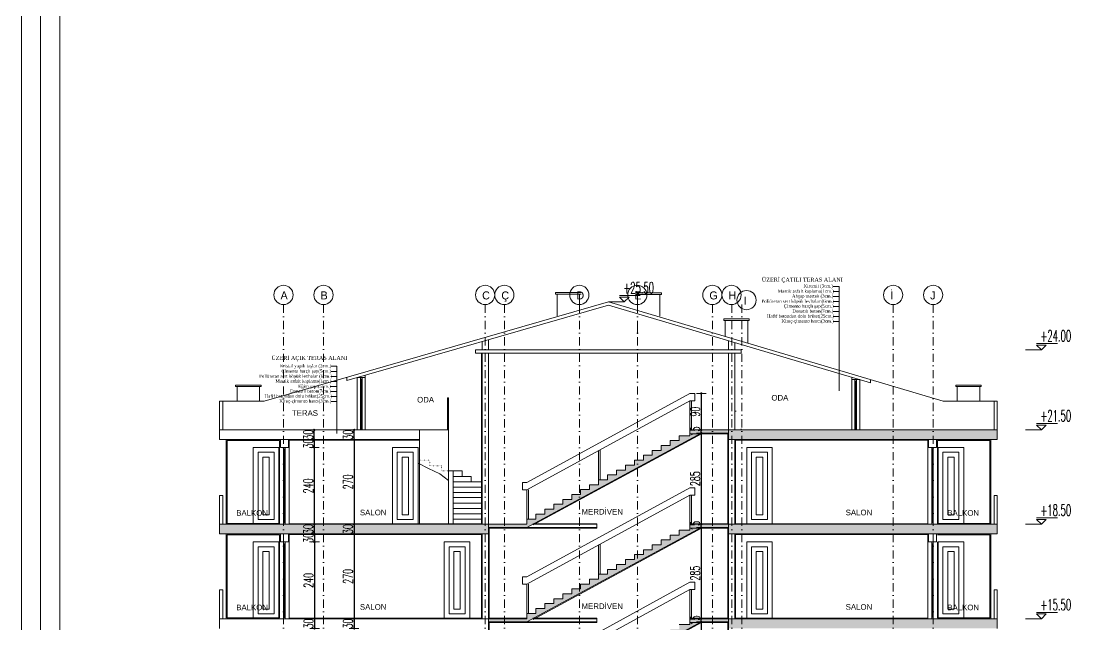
# Model space of a CAD drawing. Header units: millimetres. Extents: x -16104 to 67872, y -88009 to 12107.
# Drawn here: x -253 to 584, y 10194 to 10665 of the extents above; entities that cross this region are included whole.
import ezdxf

# ---------------------------------------------------------------- set-up
doc = ezdxf.new("R2010")
doc.units = ezdxf.units.MM
doc.linetypes.add('ACAD_ISO07W100', pattern=[3, 0, -3])
doc.linetypes.add('DASHDOTX2', pattern=[50.8, 25.4, -12.7, 0, -12.7])
doc.layers.get('0').update_dxf_attribs({"color": 241})
doc.layers.add('c05', color=32, linetype='Continuous', lineweight=13)
doc.layers.add('TARAMA', color=8, linetype='Continuous', lineweight=15)
doc.styles.add('DIM', font='Txttw.shx', dxfattribs={"width": 0.6})
doc.styles.add('OLCU', font='simplex.shx', dxfattribs={"width": 0.6, "height": 1400})
doc.styles.add('ÖLÇÜ', font='times.ttf', dxfattribs={"height": 15})
doc.dimstyles.new('50', dxfattribs={"dimscale": 0, "dimtxt": 30, "dimasz": 1, "dimexe": 0, "dimexo": 2, "dimgap": 4, "dimtad": 1, "dimdec": 0, "dimzin": 0, "dimdsep": 46, "dimtxsty": 'DIM', "dimblk1": 'DOT', "dimblk2": 'DOT', "dimsah": 1, "dimcen": 1.5, "dimdle": 3, "dimse1": 1, "dimse2": 1, "dimclrd": 256, "dimclre": 9, "dimclrt": 256, "dimadec": 0, "dimazin": 0, "dimtfac": 0.24, "dimtdec": 0, "dimtix": 1, "dimtmove": 2, "dimatfit": 3, "dimldrblk": 'DOT', "dimfxl": 0, "dimtolj": 1, "dimtzin": 15, "dimarcsym": 0})
pattern_1 = [(45, (20787.518, -15471.8), (-1.76776695, 1.76776695), []), (45, (20789.283, -15471.8), (-1.76776695, 1.76776695), [1.2, -0.5])]
pattern_2 = [(45, (20787.518, -15766.8), (-1.76776695, 1.76776695), []), (45, (20789.283, -15766.8), (-1.76776695, 1.76776695), [1.2, -0.5])]

# ---------------------------------------------------------------- blocks, each defined once
blk = doc.blocks.new('DOT')
for p, q in [((-2, 0), (0, 0)), ((0, 15), (0, -15)), ((2, 0), (0, 0))]:
    blk.add_line(p, q)
blk.add_circle((0, 0), 2)
blk = doc.blocks.new('*D3219')
at = {"layer": 'Defpoints', "color": 0, "transparency": 16777216}
for p in [(58974.6, 3005), (58974.6, 2980), (59055.4, 2980)]:
    blk.add_point(p, dxfattribs=at)
at = {"layer": 'TARAMA', "lineweight": -2, "transparency": 16777216}
for p, q in [((59055.4, 3006), (59055.4, 3007)), ((59055.4, 3005), (59055.4, 2980)), ((59055.4, 2979), (59055.4, 2978))]:
    blk.add_line(p, q, dxfattribs=at)
for p, rotation in [((59055.4, 3005), 270), ((59055.4, 2980), 90)]:
    blk.add_blockref('DOT', p, dxfattribs=dict(at, rotation=rotation))
at = {"layer": 'TARAMA', "transparency": 16777216, "insert": (59036.4, 2992.5), "char_height": 30, "attachment_point": 5, "rotation": 90, "style": 'DIM'}
blk.add_mtext('\\A1;30', dxfattribs=at)
blk = doc.blocks.new('*D3130')
at = {"layer": 'Defpoints', "color": 0, "transparency": 16777216}
for p in [(59055.4, 3035), (59055.4, 3035), (59055.4, 3005)]:
    blk.add_point(p, dxfattribs=at)
at = {"layer": 'TARAMA', "lineweight": -2, "transparency": 16777216}
for p, q in [((59055.4, 3036), (59055.4, 3037)), ((59055.4, 3005), (59055.4, 3035)), ((59055.4, 3004), (59055.4, 3003))]:
    blk.add_line(p, q, dxfattribs=at)
for p, rotation in [((59055.4, 3035), 270), ((59055.4, 3005), 90)]:
    blk.add_blockref('DOT', p, dxfattribs=dict(at, rotation=rotation))
at = {"layer": 'TARAMA', "transparency": 16777216, "insert": (59036.4, 3020), "char_height": 30, "attachment_point": 5, "rotation": 90, "style": 'DIM'}
blk.add_mtext('\\A1;30', dxfattribs=at)
blk = doc.blocks.new('*D3131')
at = {"layer": 'Defpoints', "color": 0, "transparency": 16777216}
for p in [(59053.4, 2980), (59043.4, 2740), (59055.4, 2740)]:
    blk.add_point(p, dxfattribs=at)
at = {"layer": 'TARAMA', "lineweight": -2, "transparency": 16777216}
blk.add_line((59055.4, 2979), (59055.4, 2741), dxfattribs=at)
for p, rotation in [((59055.4, 2980), 90), ((59055.4, 2740), 270)]:
    blk.add_blockref('DOT', p, dxfattribs=dict(at, rotation=rotation))
at = {"layer": 'TARAMA', "transparency": 16777216, "insert": (59036.4, 2860), "char_height": 30, "attachment_point": 5, "rotation": 90, "style": 'DIM'}
blk.add_mtext('\\A1;240', dxfattribs=at)
blk = doc.blocks.new('*D3132')
at = {"layer": 'Defpoints', "color": 0, "transparency": 16777216}
for p in [(59055.4, 2740), (59055.4, 2710), (59055.4, 2710)]:
    blk.add_point(p, dxfattribs=at)
at = {"layer": 'TARAMA', "lineweight": -2, "transparency": 16777216}
for p, q in [((59055.4, 2741), (59055.4, 2742)), ((59055.4, 2740), (59055.4, 2710)), ((59055.4, 2709), (59055.4, 2708))]:
    blk.add_line(p, q, dxfattribs=at)
for p, rotation in [((59055.4, 2740), 270), ((59055.4, 2710), 90)]:
    blk.add_blockref('DOT', p, dxfattribs=dict(at, rotation=rotation))
at = {"layer": 'TARAMA', "transparency": 16777216, "insert": (59036.4, 2725), "char_height": 30, "attachment_point": 5, "rotation": 90, "style": 'DIM'}
blk.add_mtext('\\A1;30', dxfattribs=at)
blk = doc.blocks.new('*D3220')
at = {"layer": 'Defpoints', "color": 0, "transparency": 16777216}
for p in [(58974.6, 2710), (58974.6, 2685), (59055.7, 2685)]:
    blk.add_point(p, dxfattribs=at)
at = {"layer": 'TARAMA', "lineweight": -2, "transparency": 16777216}
for p, q in [((59055.7, 2711), (59055.7, 2712)), ((59055.7, 2710), (59055.7, 2685)), ((59055.7, 2684), (59055.7, 2683))]:
    blk.add_line(p, q, dxfattribs=at)
for p, rotation in [((59055.7, 2710), 270), ((59055.7, 2685), 90)]:
    blk.add_blockref('DOT', p, dxfattribs=dict(at, rotation=rotation))
at = {"layer": 'TARAMA', "transparency": 16777216, "insert": (59036.7, 2697.5), "char_height": 30, "attachment_point": 5, "rotation": 90, "style": 'DIM'}
blk.add_mtext('\\A1;30', dxfattribs=at)
blk = doc.blocks.new('*D3221')
at = {"layer": 'Defpoints', "color": 0, "transparency": 16777216}
for p in [(58974.6, 2685), (58974.6, 2445), (59056.2, 2445)]:
    blk.add_point(p, dxfattribs=at)
at = {"layer": 'TARAMA', "lineweight": -2, "transparency": 16777216}
blk.add_line((59056.2, 2684), (59056.2, 2446), dxfattribs=at)
for p, rotation in [((59056.2, 2685), 90), ((59056.2, 2445), 270)]:
    blk.add_blockref('DOT', p, dxfattribs=dict(at, rotation=rotation))
at = {"layer": 'TARAMA', "transparency": 16777216, "insert": (59037.2, 2565), "char_height": 30, "attachment_point": 5, "rotation": 90, "style": 'DIM'}
blk.add_mtext('\\A1;240', dxfattribs=at)
blk = doc.blocks.new('*D3133')
at = {"layer": 'Defpoints', "color": 0, "transparency": 16777216}
for p in [(59056.2, 2445), (59056.2, 2415), (59056.2, 2415)]:
    blk.add_point(p, dxfattribs=at)
at = {"layer": 'TARAMA', "lineweight": -2, "transparency": 16777216}
for p, q in [((59056.2, 2446), (59056.2, 2447)), ((59056.2, 2445), (59056.2, 2415)), ((59056.2, 2414), (59056.2, 2413))]:
    blk.add_line(p, q, dxfattribs=at)
for p, rotation in [((59056.2, 2445), 270), ((59056.2, 2415), 90)]:
    blk.add_blockref('DOT', p, dxfattribs=dict(at, rotation=rotation))
at = {"layer": 'TARAMA', "transparency": 16777216, "insert": (59037.2, 2430), "char_height": 30, "attachment_point": 5, "rotation": 90, "style": 'DIM'}
blk.add_mtext('\\A1;30', dxfattribs=at)
blk = doc.blocks.new('*D3137')
at = {"layer": 'Defpoints', "color": 0, "transparency": 16777216}
for p in [(60244.7, 3148.9), (60264.5, 3035), (60265.1, 3035)]:
    blk.add_point(p, dxfattribs=at)
at = {"layer": 'TARAMA', "lineweight": -2, "transparency": 16777216}
blk.add_line((60264.5, 3147.9), (60264.5, 3036), dxfattribs=at)
for p, rotation in [((60264.5, 3148.9), 90), ((60264.5, 3035), 270)]:
    blk.add_blockref('DOT', p, dxfattribs=dict(at, rotation=rotation))
at = {"layer": 'TARAMA', "transparency": 16777216, "insert": (60245.5, 3092), "char_height": 30, "attachment_point": 5, "rotation": 90, "style": 'DIM'}
blk.add_mtext('\\A1;90', dxfattribs=at)
blk = doc.blocks.new('*D3224')
at = {"layer": 'Defpoints', "color": 0, "transparency": 16777216}
for p in [(60264.5, 3035), (60264.5, 3035), (60264.5, 3025)]:
    blk.add_point(p, dxfattribs=at)
at = {"layer": 'TARAMA', "lineweight": -2, "transparency": 16777216}
for p, q in [((60264.5, 3036), (60264.5, 3037)), ((60264.5, 3025), (60264.5, 3035)), ((60264.5, 3024), (60264.5, 3023))]:
    blk.add_line(p, q, dxfattribs=at)
for p, rotation in [((60264.5, 3035), 270), ((60264.5, 3025), 90)]:
    blk.add_blockref('DOT', p, dxfattribs=dict(at, rotation=rotation))
at = {"layer": 'TARAMA', "transparency": 16777216, "insert": (60245.5, 3030), "char_height": 30, "attachment_point": 5, "rotation": 90, "style": 'DIM'}
blk.add_mtext('\\A1;15', dxfattribs=at)
blk = doc.blocks.new('*D3138')
at = {"layer": 'Defpoints', "color": 0, "transparency": 16777216}
for p in [(60264.5, 3025), (60264.5, 2740), (60264.5, 2740)]:
    blk.add_point(p, dxfattribs=at)
at = {"layer": 'TARAMA', "lineweight": -2, "transparency": 16777216}
blk.add_line((60264.5, 3024), (60264.5, 2741), dxfattribs=at)
for p, rotation in [((60264.5, 3025), 90), ((60264.5, 2740), 270)]:
    blk.add_blockref('DOT', p, dxfattribs=dict(at, rotation=rotation))
at = {"layer": 'TARAMA', "transparency": 16777216, "insert": (60245.5, 2882.5), "char_height": 30, "attachment_point": 5, "rotation": 90, "style": 'DIM'}
blk.add_mtext('\\A1;285', dxfattribs=at)
blk = doc.blocks.new('*D3148')
at = {"layer": 'Defpoints', "color": 0, "transparency": 16777216}
for p in [(60264.5, 2730), (60264.5, 2445), (60264.5, 2445)]:
    blk.add_point(p, dxfattribs=at)
at = {"layer": 'TARAMA', "lineweight": -2, "transparency": 16777216}
blk.add_line((60264.5, 2729), (60264.5, 2446), dxfattribs=at)
for p, rotation in [((60264.5, 2730), 90), ((60264.5, 2445), 270)]:
    blk.add_blockref('DOT', p, dxfattribs=dict(at, rotation=rotation))
at = {"layer": 'TARAMA', "transparency": 16777216, "insert": (60245.5, 2587.5), "char_height": 30, "attachment_point": 5, "rotation": 90, "style": 'DIM'}
blk.add_mtext('\\A1;285', dxfattribs=at)
blk = doc.blocks.new('*D3149')
at = {"layer": 'Defpoints', "color": 0, "transparency": 16777216}
for p in [(60264.5, 2435), (60264.5, 2150), (60264.5, 2150)]:
    blk.add_point(p, dxfattribs=at)
at = {"layer": 'TARAMA', "lineweight": -2, "transparency": 16777216}
blk.add_line((60264.5, 2434), (60264.5, 2151), dxfattribs=at)
for p, rotation in [((60264.5, 2435), 90), ((60264.5, 2150), 270)]:
    blk.add_blockref('DOT', p, dxfattribs=dict(at, rotation=rotation))
at = {"layer": 'TARAMA', "transparency": 16777216, "insert": (60245.5, 2292.5), "char_height": 30, "attachment_point": 5, "rotation": 90, "style": 'DIM'}
blk.add_mtext('\\A1;285', dxfattribs=at)
blk = doc.blocks.new('*D3154')
at = {"layer": 'Defpoints', "color": 0, "transparency": 16777216}
for p in [(60264.5, 2740), (60264.5, 2740), (60264.5, 2730)]:
    blk.add_point(p, dxfattribs=at)
at = {"layer": 'TARAMA', "lineweight": -2, "transparency": 16777216}
for p, q in [((60264.5, 2741), (60264.5, 2742)), ((60264.5, 2730), (60264.5, 2740)), ((60264.5, 2729), (60264.5, 2728))]:
    blk.add_line(p, q, dxfattribs=at)
for p, rotation in [((60264.5, 2740), 270), ((60264.5, 2730), 90)]:
    blk.add_blockref('DOT', p, dxfattribs=dict(at, rotation=rotation))
at = {"layer": 'TARAMA', "transparency": 16777216, "insert": (60245.5, 2735), "char_height": 30, "attachment_point": 5, "rotation": 90, "style": 'DIM'}
blk.add_mtext('\\A1;15', dxfattribs=at)
blk = doc.blocks.new('*D3155')
at = {"layer": 'Defpoints', "color": 0, "transparency": 16777216}
for p in [(60264.5, 2445), (60264.5, 2445), (60264.5, 2435)]:
    blk.add_point(p, dxfattribs=at)
at = {"layer": 'TARAMA', "lineweight": -2, "transparency": 16777216}
for p, q in [((60264.5, 2446), (60264.5, 2447)), ((60264.5, 2435), (60264.5, 2445)), ((60264.5, 2434), (60264.5, 2433))]:
    blk.add_line(p, q, dxfattribs=at)
for p, rotation in [((60264.5, 2445), 270), ((60264.5, 2435), 90)]:
    blk.add_blockref('DOT', p, dxfattribs=dict(at, rotation=rotation))
at = {"layer": 'TARAMA', "transparency": 16777216, "insert": (60245.5, 2440), "char_height": 30, "attachment_point": 5, "rotation": 90, "style": 'DIM'}
blk.add_mtext('\\A1;15', dxfattribs=at)
blk = doc.blocks.new('*D3161')
at = {"layer": 'Defpoints', "color": 0, "transparency": 16777216}
for p in [(59179.6, 3005), (59179.6, 2740), (59179.6, 2740)]:
    blk.add_point(p, dxfattribs=at)
at = {"layer": 'TARAMA', "lineweight": -2, "transparency": 16777216}
blk.add_line((59179.6, 3004), (59179.6, 2741), dxfattribs=at)
for p, rotation in [((59179.6, 3005), 90), ((59179.6, 2740), 270)]:
    blk.add_blockref('DOT', p, dxfattribs=dict(at, rotation=rotation))
at = {"layer": 'TARAMA', "transparency": 16777216, "insert": (59160.6, 2872.5), "char_height": 30, "attachment_point": 5, "rotation": 90, "style": 'DIM'}
blk.add_mtext('\\A1;270', dxfattribs=at)
blk = doc.blocks.new('*D3225')
at = {"layer": 'Defpoints', "color": 0, "transparency": 16777216}
for p in [(59179.6, 2740), (59179.6, 2710), (59179.6, 2710)]:
    blk.add_point(p, dxfattribs=at)
at = {"layer": 'TARAMA', "lineweight": -2, "transparency": 16777216}
for p, q in [((59179.6, 2741), (59179.6, 2742)), ((59179.6, 2740), (59179.6, 2710)), ((59179.6, 2709), (59179.6, 2708))]:
    blk.add_line(p, q, dxfattribs=at)
for p, rotation in [((59179.6, 2740), 270), ((59179.6, 2710), 90)]:
    blk.add_blockref('DOT', p, dxfattribs=dict(at, rotation=rotation))
at = {"layer": 'TARAMA', "transparency": 16777216, "insert": (59160.6, 2725), "char_height": 30, "attachment_point": 5, "rotation": 90, "style": 'DIM'}
blk.add_mtext('\\A1;30', dxfattribs=at)
blk = doc.blocks.new('*D3162')
at = {"layer": 'Defpoints', "color": 0, "transparency": 16777216}
for p in [(59179.6, 2710), (59179.6, 2445), (59179.6, 2445)]:
    blk.add_point(p, dxfattribs=at)
at = {"layer": 'TARAMA', "lineweight": -2, "transparency": 16777216}
blk.add_line((59179.6, 2709), (59179.6, 2446), dxfattribs=at)
for p, rotation in [((59179.6, 2710), 90), ((59179.6, 2445), 270)]:
    blk.add_blockref('DOT', p, dxfattribs=dict(at, rotation=rotation))
at = {"layer": 'TARAMA', "transparency": 16777216, "insert": (59160.6, 2577.5), "char_height": 30, "attachment_point": 5, "rotation": 90, "style": 'DIM'}
blk.add_mtext('\\A1;270', dxfattribs=at)
blk = doc.blocks.new('*D3163')
at = {"layer": 'Defpoints', "color": 0, "transparency": 16777216}
for p in [(59179.6, 2445), (59179.6, 2415), (59179.6, 2415)]:
    blk.add_point(p, dxfattribs=at)
at = {"layer": 'TARAMA', "lineweight": -2, "transparency": 16777216}
for p, q in [((59179.6, 2446), (59179.6, 2447)), ((59179.6, 2445), (59179.6, 2415)), ((59179.6, 2414), (59179.6, 2413))]:
    blk.add_line(p, q, dxfattribs=at)
for p, rotation in [((59179.6, 2445), 270), ((59179.6, 2415), 90)]:
    blk.add_blockref('DOT', p, dxfattribs=dict(at, rotation=rotation))
at = {"layer": 'TARAMA', "transparency": 16777216, "insert": (59160.6, 2430), "char_height": 30, "attachment_point": 5, "rotation": 90, "style": 'DIM'}
blk.add_mtext('\\A1;30', dxfattribs=at)
blk = doc.blocks.new('*D3173')
at = {"layer": 'Defpoints', "color": 0, "transparency": 16777216}
for p in [(59179.6, 3035), (59179.6, 3035), (59179.6, 3005)]:
    blk.add_point(p, dxfattribs=at)
at = {"layer": 'TARAMA', "lineweight": -2, "transparency": 16777216}
for p, q in [((59179.6, 3036), (59179.6, 3037)), ((59179.6, 3005), (59179.6, 3035)), ((59179.6, 3004), (59179.6, 3003))]:
    blk.add_line(p, q, dxfattribs=at)
for p, rotation in [((59179.6, 3035), 270), ((59179.6, 3005), 90)]:
    blk.add_blockref('DOT', p, dxfattribs=dict(at, rotation=rotation))
at = {"layer": 'TARAMA', "transparency": 16777216, "insert": (59160.6, 3020), "char_height": 30, "attachment_point": 5, "rotation": 90, "style": 'DIM'}
blk.add_mtext('\\A1;30', dxfattribs=at)
blk = doc.blocks.new('UYH')
at = {"layer": 'TARAMA'}
h = blk.add_hatch(dxfattribs=at)
h.set_pattern_fill('JIS_STN_2.5,_O', color=256)
h.set_pattern_definition(pattern_1)
h.paths.add_polyline_path([(60264.5, 3025), (60349.6, 3025), (60349.6, 3035), (60228.6, 3035), (60228.6, 3016.9), (60195.6, 3016.9), (60195.6, 3001.6), (60167.6, 3001.6), (60167.6, 2986.3), (60139.6, 2986.3), (60139.6, 2971), (60111.6, 2971), (60111.6, 2955.7), (60083.6, 2955.7), (60083.6, 2940.4), (60055.6, 2940.4), (60055.6, 2925.1), (60027.6, 2925.1), (60027.6, 2909.7), (59999.6, 2909.7), (59999.6, 2894.4), (59971.6, 2894.4), (59971.6, 2879.1), (59943.6, 2879.1), (59943.6, 2863.8), (59915.6, 2863.8), (59915.6, 2848.5), (59887.6, 2848.5), (59887.6, 2833.2), (59859.6, 2833.2), (59859.6, 2817.9), (59831.6, 2817.9), (59831.6, 2802.6), (59803.6, 2802.6), (59803.6, 2787.3), (59775.6, 2787.3), (59775.6, 2771.9), (59747.6, 2771.9), (59747.6, 2756.6), (59719.6, 2756.6), (59719.6, 2740), (59599.6, 2740), (59599.6, 2730), (59719.4, 2730)])
h = blk.add_hatch(dxfattribs=at)
h.set_pattern_fill('JIS_STN_2.5,_O', color=256)
h.set_pattern_definition(pattern_1)
h.paths.add_polyline_path([(61189.6, 3005), (61189.6, 3035), (60999.6, 3035), (60349.6, 3035), (60349.6, 3005)])
h = blk.add_hatch(dxfattribs=at)
h.set_pattern_fill('JIS_STN_2.5,_O', color=256)
h.set_pattern_definition(pattern_1)
h.paths.add_polyline_path([(59599.6, 2710), (59599.6, 2740), (58949.6, 2740), (58759.6, 2740), (58759.6, 2710)])
h = blk.add_hatch(dxfattribs=at)
h.set_pattern_fill('JIS_STN_2.5,_O', color=256)
h.set_pattern_definition(pattern_2)
h.paths.add_polyline_path([(58759.6, 2710), (59599.6, 2710), (59599.6, 2740), (58949.6, 2740), (58759.6, 2740)])
h = blk.add_hatch(dxfattribs=at)
h.set_pattern_fill('JIS_STN_2.5,_O', color=256)
h.set_pattern_definition([(45, (20787.518, -16061.8), (-1.76776695, 1.76776695), []), (45, (20789.283, -16061.8), (-1.76776695, 1.76776695), [1.2, -0.5])])
h.paths.add_polyline_path([(59599.6, 2710), (59599.6, 2740), (58949.6, 2740), (58759.6, 2740), (58759.6, 2710)])
h = blk.add_hatch(dxfattribs=at)
h.set_pattern_fill('JIS_STN_2.5,_O', color=256)
h.set_pattern_definition([(45, (20787.518, -16356.8), (-1.76776695, 1.76776695), []), (45, (20789.283, -16356.8), (-1.76776695, 1.76776695), [1.2, -0.5])])
h.paths.add_polyline_path([(59599.6, 2710), (59599.6, 2740), (58949.6, 2740), (58759.6, 2740), (58759.6, 2710)])
h = blk.add_hatch(dxfattribs=at)
h.set_pattern_fill('JIS_STN_2.5,_O', color=256)
h.set_pattern_definition([(45, (20787.518, -16651.8), (-1.76776695, 1.76776695), []), (45, (20789.283, -16651.8), (-1.76776695, 1.76776695), [1.2, -0.5])])
h.paths.add_polyline_path([(59599.6, 2710), (59599.6, 2740), (58949.6, 2740), (58759.6, 2740), (58759.6, 2710)])
h = blk.add_hatch(dxfattribs=at)
h.set_pattern_fill('JIS_STN_2.5,_O', color=256)
h.set_pattern_definition([(45, (20787.518, -16946.8), (-1.76776695, 1.76776695), []), (45, (20789.283, -16946.8), (-1.76776695, 1.76776695), [1.2, -0.5])])
h.paths.add_polyline_path([(59599.6, 2710), (59599.6, 2740), (58949.6, 2740), (58759.6, 2740), (58759.6, 2710)])
h = blk.add_hatch(dxfattribs=at)
h.set_pattern_fill('JIS_STN_2.5,_O', color=256)
h.set_pattern_definition([(45, (20787.518, -15766.8), (-1.76776695, 1.76776695), []), (45, (20789.283, -15766.8), (-1.76776695, 1.76776695), [1.2, -0.5])])
h.paths.add_polyline_path([(60264.5, 2730), (60349.6, 2730), (60349.6, 2740), (60228.6, 2740), (60228.6, 2721.9), (60195.6, 2721.9), (60195.6, 2706.6), (60167.6, 2706.6), (60167.6, 2691.3), (60139.6, 2691.3), (60139.6, 2676), (60111.6, 2676), (60111.6, 2660.7), (60083.6, 2660.7), (60083.6, 2645.4), (60055.6, 2645.4), (60055.6, 2630.1), (60027.6, 2630.1), (60027.6, 2614.7), (59999.6, 2614.7), (59999.6, 2599.4), (59971.6, 2599.4), (59971.6, 2584.1), (59943.6, 2584.1), (59943.6, 2568.8), (59915.6, 2568.8), (59915.6, 2553.5), (59887.6, 2553.5), (59887.6, 2538.2), (59859.6, 2538.2), (59859.6, 2522.9), (59831.6, 2522.9), (59831.6, 2507.6), (59803.6, 2507.6), (59803.6, 2492.3), (59775.6, 2492.3), (59775.6, 2476.9), (59747.6, 2476.9), (59747.6, 2461.6), (59719.6, 2461.6), (59719.6, 2445), (59599.6, 2445), (59599.6, 2435), (59719.4, 2435)])
h = blk.add_hatch(dxfattribs=at)
h.set_pattern_fill('JIS_STN_2.5,_O', color=256)
h.set_pattern_definition(pattern_1)
h.paths.add_polyline_path([(61189.6, 2740), (60999.6, 2740), (60349.6, 2740), (60349.6, 2710), (61189.6, 2710)])
h = blk.add_hatch(dxfattribs=at)
h.set_pattern_fill('JIS_STN_2.5,_O', color=256)
h.set_pattern_definition([(45, (20787.518, -16061.8), (-1.76776695, 1.76776695), []), (45, (20789.283, -16061.8), (-1.76776695, 1.76776695), [1.2, -0.5])])
h.paths.add_polyline_path([(60264.5, 2435), (60349.6, 2435), (60349.6, 2445), (60228.6, 2445), (60228.6, 2426.9), (60195.6, 2426.9), (60195.6, 2411.6), (60167.6, 2411.6), (60167.6, 2396.3), (60139.6, 2396.3), (60139.6, 2381), (60111.6, 2381), (60111.6, 2365.7), (60083.6, 2365.7), (60083.6, 2350.4), (60055.6, 2350.4), (60055.6, 2335.1), (60027.6, 2335.1), (60027.6, 2319.7), (59999.6, 2319.7), (59999.6, 2304.4), (59971.6, 2304.4), (59971.6, 2289.1), (59943.6, 2289.1), (59943.6, 2273.8), (59915.6, 2273.8), (59915.6, 2258.5), (59887.6, 2258.5), (59887.6, 2243.2), (59859.6, 2243.2), (59859.6, 2227.9), (59831.6, 2227.9), (59831.6, 2212.6), (59803.6, 2212.6), (59803.6, 2197.3), (59775.6, 2197.3), (59775.6, 2181.9), (59747.6, 2181.9), (59747.6, 2166.6), (59719.6, 2166.6), (59719.6, 2150), (59599.6, 2150), (59599.6, 2140), (59719.4, 2140)])
h = blk.add_hatch(dxfattribs=at)
h.set_pattern_fill('JIS_STN_2.5,_O', color=256)
h.set_pattern_definition(pattern_2)
h.paths.add_polyline_path([(61189.6, 2445), (60999.6, 2445), (60349.6, 2445), (60349.6, 2415), (61189.6, 2415)])
for p, q in [((60676.4, 3483.2), (60695.6, 3483.2)), ((60695.6, 3483.2), (60695.6, 3157.3)), ((59809.1, 3463.9), (59809.1, 3458.9)), ((59809.1, 3463.9), (59889.1, 3463.9)), ((59809.1, 3458.9), (59889.1, 3458.9)), ((59814.1, 3458.9), (59814.1, 3391)), ((59884.1, 3458.9), (59884.1, 3408.9)), ((60060.1, 3463.1), (60060.1, 3458.1)), ((60060.1, 3463.1), (60140.1, 3463.1)), ((60060.1, 3458.1), (60140.1, 3458.1)), ((60065.1, 3458.1), (60065.1, 3408.1)), ((60135.1, 3458.1), (60135.1, 3390.3)), ((60140.1, 3463.1), (60140.1, 3458.1)), ((60676.4, 3467.1), (60695.6, 3467.1)), ((60676.4, 3451.6), (60695.6, 3451.6)), ((58898.5, 3125), (59974.6, 3435)), ((59156.8, 3189), (59974.6, 3424.6)), ((61020.9, 3125), (59974.6, 3435)), ((60793.1, 3182), (59974.6, 3424.6)), ((60676.4, 3436), (60695.6, 3436)), ((60676.4, 3420.4), (60695.6, 3420.4)), ((60334.6, 3381.8), (60334.6, 3376.8)), ((60334.6, 3381.8), (60414.6, 3381.8)), ((60414.6, 3381.8), (60414.6, 3376.8)), ((60676.4, 3404.8), (60695.6, 3404.8)), ((60676.4, 3389.2), (60695.6, 3389.2)), ((60065.1, 3335), (60065.1, 3361.9)), ((60334.6, 3376.8), (60414.6, 3376.8)), ((60339.6, 3376.8), (60339.6, 3326.8)), ((60409.6, 3376.8), (60409.6, 3306.1)), ((60676.4, 3373.7), (60695.6, 3373.7)), ((59599.6, 3285), (59599.6, 3316.5)), ((59559.6, 3285), (60389.6, 3285)), ((59559.6, 3275), (59559.6, 3285)), ((59579.6, 3285), (59579.6, 3310.8)), ((60349.6, 3285), (60349.6, 3313.4)), ((60369.6, 3285), (60369.6, 3307.5)), ((60389.6, 3275), (60389.6, 3285)), ((59559.6, 3275), (60389.6, 3275)), ((59579.6, 2873.2), (59579.6, 3275)), ((59599.6, 3035), (59599.6, 3275)), ((60349.6, 3035), (60349.6, 3275)), ((60369.6, 3035), (60369.6, 3275)), ((59106.9, 3233.6), (59126.1, 3233.6)), ((59106.9, 3217.5), (59126.1, 3217.5)), ((59126.1, 3233.6), (59126.1, 3023.7)), ((59106.9, 3201.4), (59126.1, 3201.4)), ((59106.9, 3185.9), (59126.1, 3185.9)), ((59156.8, 3199.4), (59156.8, 3189)), ((59189.6, 3198.4), (59189.6, 3035)), ((59189.6, 3198.4), (59214.6, 3198.4)), ((59199.6, 3198.4), (59199.6, 3035)), ((59199.6, 3193.6), (59204.6, 3193.6)), ((59202.1, 3193.6), (59202.1, 3038.8)), ((59204.6, 3198.4), (59204.6, 3035)), ((59214.6, 3205.6), (59214.6, 3035)), ((60734.6, 3198.4), (60734.6, 3035)), ((60734.6, 3191.9), (60759.6, 3191.9)), ((60744.6, 3191.9), (60744.6, 3035)), ((60744.6, 3187.1), (60749.6, 3187.1)), ((60747.1, 3187.1), (60747.1, 3038.8)), ((60749.6, 3191.9), (60749.6, 3035)), ((60759.6, 3191.9), (60759.6, 3041.5)), ((60759.6, 3191.9), (60759.6, 3035)), ((60793.1, 3192.5), (60793.1, 3182)), ((58809.6, 3175), (58889.6, 3175)), ((58809.6, 3170), (58809.6, 3175)), ((58809.6, 3170), (58889.6, 3170)), ((58814.6, 3170), (58814.6, 3125)), ((58884.6, 3170), (58884.6, 3125)), ((58889.6, 3170), (58889.6, 3175)), ((59106.9, 3170.3), (59126.1, 3170.3)), ((59106.9, 3154.7), (59126.1, 3154.7)), ((59719.6, 2870.6), (60228.6, 3148.9)), ((60228.6, 3148.9), (60244.7, 3148.9)), ((60244.7, 3148.9), (60244.7, 3126.1)), ((61059.6, 3175), (61059.6, 3170)), ((61059.6, 3175), (61139.6, 3175)), ((61059.6, 3170), (61139.6, 3170)), ((61064.6, 3170), (61064.6, 3125)), ((61134.6, 3170), (61134.6, 3125)), ((61139.6, 3175), (61139.6, 3170)), ((58759.6, 3125), (58769.6, 3125)), ((58759.6, 3125), (58759.6, 3035)), ((58759.6, 3125), (58759.6, 3005)), ((58769.6, 3125), (58769.6, 3035)), ((58769.6, 3125), (58898.5, 3125)), ((58884.6, 3125), (58898.5, 3125)), ((59106.9, 3139.1), (59126.1, 3139.1)), ((59106.9, 3123.5), (59126.1, 3123.5)), ((59474.6, 3135), (59471.6, 3135)), ((59471.6, 3135), (59471.6, 3035)), ((59474.6, 3035), (59474.6, 3135)), ((59719.6, 2847.8), (60228.6, 3126.1)), ((60228.6, 3035), (60228.6, 3126.1)), ((60228.6, 3126.1), (60244.7, 3126.1)), ((60233.6, 3035), (60233.6, 3126.1)), ((61064.6, 3125), (61020.9, 3125)), ((61179.6, 3125), (61064.6, 3125)), ((61179.6, 3125), (61189.6, 3125)), ((61179.6, 3125), (61179.6, 3035)), ((61179.6, 3125), (61179.6, 3035)), ((61189.6, 3125), (61189.6, 3005)), ((60372.6, 3095), (60372.6, 3092)), ((58949.6, 3035), (58759.6, 3035)), ((58759.6, 3005), (58759.6, 3035)), ((58949.6, 3035), (59384.6, 3035)), ((59199.6, 3038.8), (59204.6, 3038.8)), ((59384.6, 2742), (59384.6, 3035)), ((59384.6, 3035), (59474.6, 3035)), ((59474.6, 2740), (59474.6, 3035)), ((59599.6, 3035), (59599.6, 2740)), ((59719.4, 2730), (60264.5, 3025)), ((60195.6, 3016.9), (60195.6, 3001.6)), ((60195.6, 3016.9), (60228.6, 3016.9)), ((60228.6, 3035), (60228.6, 3016.9)), ((60349.6, 3035), (60228.6, 3035)), ((60349.6, 3025), (60264.5, 3025)), ((60349.6, 3035), (61169.6, 3035)), ((60349.6, 3035), (60349.6, 2740)), ((60389.6, 3035), (60389.6, 3038)), ((60744.6, 3038.8), (60749.6, 3038.8)), ((60999.6, 3035), (61189.6, 3035)), ((61189.6, 3005), (61189.6, 3035)), ((58759.6, 3005), (59384.6, 3005)), ((58779.6, 3005), (58779.6, 2740)), ((58949.6, 3005), (58949.6, 2980)), ((58949.6, 2980), (58974.6, 2980)), ((58959.6, 2980), (58959.6, 2740)), ((58964.6, 2980), (58964.6, 2740)), ((58974.6, 3005), (58974.6, 2980)), ((59579.6, 3005), (59579.6, 2740)), ((60139.6, 2986.3), (60139.6, 2971)), ((60139.6, 2986.3), (60167.6, 2986.3)), ((60167.6, 3001.6), (60167.6, 2986.3)), ((60167.6, 3001.6), (60195.6, 3001.6)), ((60349.6, 3005), (61189.6, 3005)), ((60369.6, 3005), (60369.6, 2740)), ((60974.6, 3005), (60974.6, 2980)), ((60974.6, 2980), (60999.6, 2980)), ((60984.6, 2980), (60984.6, 2740)), ((60989.6, 2980), (60989.6, 2740)), ((60999.6, 3005), (60999.6, 2980)), ((61002.6, 2980), (61002.6, 3002)), ((61169.6, 3005), (61169.6, 2740)), ((58959.6, 2974.3), (58964.6, 2974.3)), ((58962.1, 2974.3), (58962.1, 2744.5)), ((59943.6, 2879.1), (59943.6, 2970.3)), ((59948.6, 2879.1), (59948.6, 2973)), ((60083.6, 2955.7), (60083.6, 2940.4)), ((60083.6, 2955.7), (60111.6, 2955.7)), ((60111.6, 2971), (60111.6, 2955.7)), ((60111.6, 2971), (60139.6, 2971)), ((60984.6, 2974.3), (60989.6, 2974.3)), ((60987.1, 2974.3), (60987.1, 2744.5)), ((59380, 2931), (59412.2, 2914.2)), ((59412.2, 2914.2), (59447.3, 2897.9)), ((60027.6, 2925.1), (60027.6, 2909.7)), ((60027.6, 2925.1), (60055.6, 2925.1)), ((60055.6, 2940.4), (60055.6, 2925.1)), ((60055.6, 2940.4), (60083.6, 2940.4)), ((59447.3, 2897.9), (59474.6, 2877.4)), ((59474.6, 2906.6), (59517.7, 2906.6)), ((59489.6, 2740), (59489.6, 2906.6)), ((59489.6, 2889.9), (59545.9, 2889.9)), ((59517.7, 2889.9), (59517.7, 2906.6)), ((59545.9, 2873.2), (59545.9, 2889.9)), ((59943.6, 2879.1), (59943.6, 2863.8)), ((59943.6, 2879.1), (59971.6, 2879.1)), ((59971.6, 2894.4), (59971.6, 2879.1)), ((59971.6, 2894.4), (59999.6, 2894.4)), ((59999.6, 2909.7), (59999.6, 2894.4)), ((59999.6, 2909.7), (60027.6, 2909.7)), ((59489.6, 2873.2), (59579.6, 2873.2)), ((59489.6, 2856.6), (59579.6, 2856.6)), ((59719.6, 2870.6), (59706.1, 2870.6)), ((59706.1, 2870.6), (59706.1, 2847.8)), ((59719.6, 2847.8), (59706.1, 2847.8)), ((59719.6, 2575.6), (60228.6, 2853.9)), ((59719.6, 2575.6), (60228.6, 2853.9)), ((59719.6, 2756.6), (59719.6, 2847.8)), ((59724.6, 2756.6), (59724.6, 2847.8)), ((59887.6, 2848.5), (59887.6, 2833.2)), ((59887.6, 2848.5), (59915.6, 2848.5)), ((59915.6, 2863.8), (59915.6, 2848.5)), ((59915.6, 2863.8), (59943.6, 2863.8)), ((60228.6, 2853.9), (60244.7, 2853.9)), ((60228.6, 2853.9), (60244.7, 2853.9)), ((60244.7, 2853.9), (60244.7, 2831.1)), ((60244.7, 2853.9), (60244.7, 2831.1)), ((58759.6, 2830), (58769.6, 2830)), ((58759.6, 2830), (58759.6, 2740)), ((58759.6, 2830), (58759.6, 2710)), ((58769.6, 2830), (58769.6, 2740)), ((59489.6, 2839.9), (59579.6, 2839.9)), ((59489.6, 2823.3), (59579.6, 2823.3)), ((59719.6, 2552.8), (60228.6, 2831.1)), ((59719.6, 2552.8), (60228.6, 2831.1)), ((59831.6, 2817.9), (59831.6, 2802.6)), ((59831.6, 2817.9), (59859.6, 2817.9)), ((59859.6, 2833.2), (59859.6, 2817.9)), ((59859.6, 2833.2), (59887.6, 2833.2)), ((60228.6, 2740), (60228.6, 2831.1)), ((60228.6, 2831.1), (60244.7, 2831.1)), ((60228.6, 2740), (60228.6, 2831.1)), ((60228.6, 2831.1), (60244.7, 2831.1)), ((60233.6, 2740), (60233.6, 2831.1)), ((60233.6, 2740), (60233.6, 2831.1)), ((61179.6, 2830), (61189.6, 2830)), ((61179.6, 2830), (61179.6, 2740)), ((61179.6, 2830), (61179.6, 2740)), ((61189.6, 2830), (61189.6, 2710)), ((59489.6, 2806.6), (59579.6, 2806.6)), ((59489.6, 2789.9), (59579.6, 2789.9)), ((59775.6, 2787.3), (59775.6, 2771.9)), ((59775.6, 2787.3), (59803.6, 2787.3)), ((59803.6, 2802.6), (59803.6, 2787.3)), ((59803.6, 2802.6), (59831.6, 2802.6)), ((59489.6, 2773.3), (59579.6, 2773.3)), ((59489.6, 2756.6), (59579.6, 2756.6)), ((59719.6, 2756.6), (59719.6, 2740)), ((59719.6, 2756.6), (59747.6, 2756.6)), ((59747.6, 2771.9), (59747.6, 2756.6)), ((59747.6, 2771.9), (59775.6, 2771.9)), ((58949.6, 2740), (58759.6, 2740)), ((58949.6, 2740), (59599.6, 2740)), ((58964.6, 2744.5), (58959.6, 2744.5)), ((58962.1, 2744.5), (58964.6, 2744.5)), ((59599.6, 2740), (59599.6, 2445)), ((59599.6, 2740), (59719.6, 2740)), ((59599.6, 2730), (59719.4, 2730)), ((59719.4, 2435), (60264.5, 2730)), ((59719.4, 2730), (59936.4, 2730)), ((59737.8, 2740), (59936.4, 2740)), ((60195.6, 2721.9), (60195.6, 2706.6)), ((60195.6, 2721.9), (60228.6, 2721.9)), ((60228.6, 2740), (60228.6, 2721.9)), ((60349.6, 2740), (60228.6, 2740)), ((60349.6, 2730), (60264.5, 2730)), ((60349.6, 2740), (60999.6, 2740)), ((60349.6, 2740), (60349.6, 2445)), ((60999.6, 2740), (61189.6, 2740)), ((58759.6, 2710), (59599.6, 2710)), ((58779.6, 2710), (58779.6, 2445)), ((58949.6, 2710), (58949.6, 2685)), ((58949.6, 2685), (58974.6, 2685)), ((58959.6, 2685), (58959.6, 2445)), ((58959.6, 2679.3), (58964.6, 2679.3)), ((58962.1, 2679.3), (58962.1, 2449.5)), ((58964.6, 2685), (58964.6, 2445)), ((58974.6, 2710), (58974.6, 2685)), ((59579.6, 2710), (59579.6, 2445)), ((59948.6, 2584.1), (59948.6, 2678)), ((60139.6, 2691.3), (60139.6, 2676)), ((60139.6, 2691.3), (60167.6, 2691.3)), ((60167.6, 2706.6), (60167.6, 2691.3)), ((60167.6, 2706.6), (60195.6, 2706.6)), ((60349.6, 2710), (61189.6, 2710)), ((60369.6, 2710), (60369.6, 2445)), ((60974.6, 2710), (60974.6, 2685)), ((60974.6, 2685), (60999.6, 2685)), ((60984.6, 2685), (60984.6, 2445)), ((60984.6, 2679.3), (60989.6, 2679.3)), ((60987.1, 2679.3), (60987.1, 2449.5)), ((60989.6, 2685), (60989.6, 2445)), ((60999.6, 2710), (60999.6, 2685)), ((61169.6, 2710), (61169.6, 2445)), ((59943.6, 2584.1), (59943.6, 2675.3)), ((60055.6, 2645.4), (60055.6, 2630.1)), ((60055.6, 2645.4), (60083.6, 2645.4)), ((60083.6, 2660.7), (60083.6, 2645.4)), ((60083.6, 2660.7), (60111.6, 2660.7)), ((60111.6, 2676), (60111.6, 2660.7)), ((60111.6, 2676), (60139.6, 2676)), ((59999.6, 2614.7), (59999.6, 2599.4)), ((59999.6, 2614.7), (60027.6, 2614.7)), ((60027.6, 2630.1), (60027.6, 2614.7)), ((60027.6, 2630.1), (60055.6, 2630.1)), ((59943.6, 2584.1), (59943.6, 2568.8)), ((59943.6, 2584.1), (59971.6, 2584.1)), ((59971.6, 2599.4), (59971.6, 2584.1)), ((59971.6, 2599.4), (59999.6, 2599.4)), ((59719.6, 2575.6), (59706.1, 2575.6)), ((59706.1, 2575.6), (59706.1, 2552.8)), ((59719.6, 2552.8), (59706.1, 2552.8)), ((59719.6, 2280.6), (60228.6, 2558.9)), ((59719.6, 2280.6), (60228.6, 2558.9)), ((59719.6, 2461.6), (59719.6, 2552.8)), ((59724.6, 2461.6), (59724.6, 2552.8)), ((59887.6, 2553.5), (59887.6, 2538.2)), ((59887.6, 2553.5), (59915.6, 2553.5)), ((59915.6, 2568.8), (59915.6, 2553.5)), ((59915.6, 2568.8), (59943.6, 2568.8)), ((60228.6, 2558.9), (60244.7, 2558.9)), ((60228.6, 2558.9), (60244.7, 2558.9)), ((60244.7, 2558.9), (60244.7, 2536.1)), ((60244.7, 2558.9), (60244.7, 2536.1)), ((58759.6, 2535), (58769.6, 2535)), ((58759.6, 2535), (58759.6, 2445)), ((58759.6, 2535), (58759.6, 2415)), ((58769.6, 2535), (58769.6, 2445)), ((59719.6, 2257.8), (60228.6, 2536.1)), ((59719.6, 2257.8), (60228.6, 2536.1)), ((59831.6, 2522.9), (59831.6, 2507.6)), ((59831.6, 2522.9), (59859.6, 2522.9)), ((59859.6, 2538.2), (59859.6, 2522.9)), ((59859.6, 2538.2), (59887.6, 2538.2)), ((60228.6, 2445), (60228.6, 2536.1)), ((60228.6, 2536.1), (60244.7, 2536.1)), ((60228.6, 2445), (60228.6, 2536.1)), ((60228.6, 2536.1), (60244.7, 2536.1)), ((60233.6, 2445), (60233.6, 2536.1)), ((60233.6, 2445), (60233.6, 2536.1)), ((61179.6, 2535), (61189.6, 2535)), ((61179.6, 2535), (61179.6, 2445)), ((61179.6, 2535), (61179.6, 2445)), ((61189.6, 2535), (61189.6, 2415)), ((59747.6, 2476.9), (59747.6, 2461.6)), ((59747.6, 2476.9), (59775.6, 2476.9)), ((59775.6, 2492.3), (59775.6, 2476.9)), ((59775.6, 2492.3), (59803.6, 2492.3)), ((59803.6, 2507.6), (59803.6, 2492.3)), ((59803.6, 2507.6), (59831.6, 2507.6)), ((58949.6, 2445), (58759.6, 2445)), ((58949.6, 2445), (59599.6, 2445)), ((58964.6, 2449.5), (58959.6, 2449.5)), ((59599.6, 2445), (59599.6, 2150)), ((59599.6, 2445), (59719.6, 2445)), ((59719.6, 2461.6), (59719.6, 2445)), ((59719.6, 2461.6), (59747.6, 2461.6)), ((59737.8, 2445), (59936.4, 2445)), ((60228.6, 2445), (60228.6, 2426.9)), ((60349.6, 2445), (60228.6, 2445)), ((60349.6, 2445), (60999.6, 2445)), ((60349.6, 2445), (60349.6, 2150)), ((60999.6, 2445), (61189.6, 2445)), ((59599.6, 2435), (59719.4, 2435)), ((59719.4, 2140), (60264.5, 2435)), ((59719.4, 2435), (59936.4, 2435)), ((60195.6, 2426.9), (60228.6, 2426.9)), ((60349.6, 2435), (60264.5, 2435))]:
    blk.add_line(p, q, dxfattribs=at)
at = {"layer": 'TARAMA', "ltscale": 0.01}
for p, q in [((60008.9, 3455), (60073.9, 3455)), ((60023.9, 3435), (60008.9, 3450)), ((60008.9, 3450), (60038.9, 3450)), ((60023.9, 3435), (60038.9, 3450)), ((60023.9, 3435), (59974.6, 3435)), ((61327.5, 3284.6), (61278.2, 3284.6)), ((61312.5, 3304.6), (61377.5, 3304.6)), ((61327.5, 3284.6), (61312.5, 3299.6)), ((61312.5, 3299.6), (61342.5, 3299.6)), ((61327.5, 3284.6), (61342.5, 3299.6)), ((61312.5, 3055), (61377.5, 3055)), ((61327.5, 3035), (61312.5, 3050)), ((61312.5, 3050), (61342.5, 3050)), ((61327.5, 3035), (61342.5, 3050)), ((61327.5, 3035), (61278.2, 3035)), ((61312.5, 2760), (61377.5, 2760)), ((61327.5, 2740), (61312.5, 2755)), ((61312.5, 2755), (61342.5, 2755)), ((61327.5, 2740), (61342.5, 2755)), ((61327.5, 2740), (61278.2, 2740)), ((61327.5, 2445), (61278.2, 2445)), ((61312.5, 2465), (61377.5, 2465)), ((61327.5, 2445), (61312.5, 2460)), ((61312.5, 2460), (61342.5, 2460)), ((61327.5, 2445), (61342.5, 2460))]:
    blk.add_line(p, q, dxfattribs=at)
at = {"layer": 'TARAMA', "linetype": 'DASHDOTX2'}
for p, q in [((58959.6, 3426.5), (58959.6, 617)), ((59084.6, 3426.5), (59084.6, 617)), ((59589.6, 3426.5), (59589.6, 617)), ((59649.6, 3426.5), (59649.6, 617)), ((59884.1, 3426.5), (59884.1, 617)), ((60065.1, 3426.5), (60065.1, 617)), ((60299.6, 3426.5), (60299.6, 617)), ((60359.6, 3426.5), (60359.6, 617)), ((60391.6, 3426.5), (60391.6, 617)), ((60864.6, 3426.5), (60864.6, 617)), ((60989.6, 3426.5), (60989.6, 617))]:
    blk.add_line(p, q, dxfattribs=at)
at = {"layer": 'TARAMA', "linetype": 'ACAD_ISO07W100'}
for p, q in [((59416.4, 2939.9), (59384.6, 2939.9)), ((59416.4, 2923.2), (59416.4, 2939.9)), ((59452.4, 2923.2), (59416.4, 2923.2)), ((59452.4, 2906.6), (59452.4, 2923.2)), ((59474.6, 2906.6), (59452.4, 2906.6))]:
    blk.add_line(p, q, dxfattribs=at)
at = {"layer": 'TARAMA'}
for points in [[(59384.6, 3003), (58976.6, 3003), (58976.6, 2742), (59577.6, 2742), (59577.6, 3275)], [(59738.8, 2738.2), (60265, 3023), (60347.6, 3023), (60347.6, 2742), (60233.6, 2742)], [(58946.6, 3002), (58782.6, 3002), (58782.6, 2743), (58946.6, 2743)], [(58864.6, 2980), (58944.6, 2980), (58944.6, 2740), (58864.6, 2740), (58864.6, 2980)], [(58946.6, 3002), (58946.6, 2980), (58946.6, 2743)], [(59299.6, 2980), (59379.6, 2980), (59379.6, 2740), (59299.6, 2740), (59299.6, 2980)], [(60406.6, 2980), (60486.6, 2980), (60486.6, 2740), (60406.6, 2740), (60406.6, 2980)], [(61002.6, 2980), (61002.6, 2743), (61166.6, 2743), (61166.6, 3002), (61002.6, 3002)], [(61004.6, 2980), (61084.6, 2980), (61084.6, 2740), (61004.6, 2740), (61004.6, 2980)], [(59737.8, 2742), (59938.4, 2742), (59938.4, 2728), (59601.6, 2728), (59601.6, 2447), (59719.6, 2447)], [(59738.8, 2443.2), (60265, 2728), (60347.6, 2728), (60347.6, 2447), (60233.6, 2447)], [(58946.6, 2707), (58782.6, 2707), (58782.6, 2448), (58946.6, 2448)], [(58864.6, 2685), (58944.6, 2685), (58944.6, 2445), (58864.6, 2445), (58864.6, 2685)], [(58946.6, 2707), (58946.6, 2685), (58946.6, 2448)], [(59461.6, 2685), (59541.6, 2685), (59541.6, 2445), (59461.6, 2445), (59461.6, 2685)], [(60406.6, 2685), (60486.6, 2685), (60486.6, 2445), (60406.6, 2445), (60406.6, 2685)], [(61002.6, 2685), (61002.6, 2448), (61166.6, 2448), (61166.6, 2707), (61002.6, 2707)], [(61004.6, 2685), (61084.6, 2685), (61084.6, 2445), (61004.6, 2445), (61004.6, 2685)], [(59737.8, 2447), (59938.4, 2447), (59938.4, 2433), (59601.6, 2433), (59601.6, 2152), (59719.6, 2152)], [(59738.8, 2148.2), (60265, 2433), (60347.6, 2433), (60347.6, 2152), (60233.6, 2152)]]:
    blk.add_lwpolyline(points, dxfattribs=at)
for points in [[(60972.6, 3003), (60972.6, 2742), (60371.6, 2742), (60371.6, 3003)], [(58879.6, 2965), (58929.6, 2965), (58929.6, 2755), (58879.6, 2755)], [(58894.6, 2950), (58914.6, 2950), (58914.6, 2770), (58894.6, 2770)], [(59314.6, 2965), (59364.6, 2965), (59364.6, 2755), (59314.6, 2755)], [(59329.6, 2950), (59349.6, 2950), (59349.6, 2770), (59329.6, 2770)], [(60421.6, 2965), (60471.6, 2965), (60471.6, 2755), (60421.6, 2755)], [(60436.6, 2950), (60456.6, 2950), (60456.6, 2770), (60436.6, 2770)], [(61019.6, 2965), (61069.6, 2965), (61069.6, 2755), (61019.6, 2755)], [(61034.6, 2950), (61054.6, 2950), (61054.6, 2770), (61034.6, 2770)], [(59577.6, 2708), (58976.6, 2708), (58976.6, 2447), (59577.6, 2447)], [(60972.6, 2708), (60972.6, 2447), (60371.6, 2447), (60371.6, 2708)], [(58879.6, 2670), (58929.6, 2670), (58929.6, 2460), (58879.6, 2460)], [(58894.6, 2655), (58914.6, 2655), (58914.6, 2475), (58894.6, 2475)], [(59476.6, 2670), (59526.6, 2670), (59526.6, 2460), (59476.6, 2460)], [(59491.6, 2655), (59511.6, 2655), (59511.6, 2475), (59491.6, 2475)], [(60421.6, 2670), (60471.6, 2670), (60471.6, 2460), (60421.6, 2460)], [(60436.6, 2655), (60456.6, 2655), (60456.6, 2475), (60436.6, 2475)], [(61019.6, 2670), (61069.6, 2670), (61069.6, 2460), (61019.6, 2460)], [(61034.6, 2655), (61054.6, 2655), (61054.6, 2475), (61034.6, 2475)]]:
    blk.add_lwpolyline(points, close=True, dxfattribs=at)
at = {"layer": 'TARAMA', "linetype": 'ByBlock'}
for centre in [(58959.1, 3456.5), (59084.1, 3456.5), (59589.1, 3456.5), (59649.1, 3456.5), (59883.6, 3456.5), (60064.6, 3456.5), (60299.1, 3456.5), (60359.1, 3456.5), (60864.1, 3456.5), (60989.1, 3456.5), (60406.1, 3440.3)]:
    blk.add_circle(centre, 30, dxfattribs=at)
at = {"layer": 'TARAMA', "ltscale": 0.01, "style": 'OLCU', "width": 0.55}
for s, p in [('+25.50', (60021.2, 3461.5)), ('+24.00', (61324.7, 3311.1)), ('+21.50', (61324.7, 3061.5)), ('+18.50', (61324.7, 2766.5)), ('+15.50', (61324.7, 2471.5))]:
    blk.add_text(s, height=35, dxfattribs=at).set_placement(p)
at = {"layer": 'TARAMA', "style": 'ÖLÇÜ'}
for s, p in [('ÜZERİ ÇATILI TERAS ALANI', (60453.9, 3497.9)), ('ÜZERİ AÇIK TERAS ALANI', (58921.3, 3253.6))]:
    blk.add_text(s, height=12.5, dxfattribs=at).set_placement(p)
at = {"layer": 'TARAMA', "ltscale": 0.8, "style": 'ÖLÇÜ'}
for s, p in [('Kiremit (3cm.)', (60584.5, 3479.6)), ('Mastik asfalt kaplama(1cm.)', (60503.8, 3463.4)), ('Ahşap mertek (3cm.)', (60548.1, 3448)), ('Poliüretan sert köpük levhalar (6cm.)', (60452.8, 3432)), ('Çimento harçlı şap(5cm.)', (60522.6, 3416.8)), ('Hafif betondan dolu briket(25cm.)', (60469.9, 3385.6)), ('Donatılı beton(7cm.)', (60549.4, 3401.2)), ('Kireç-çimento harcı(3cm.)', (60515.7, 3370)), ('Kristal yapılı taşlar (2cm.)', (58947.4, 3229.9)), ('Çimento harçlı şap(5cm.)', (58952.7, 3213.7)), ('Poliüretan sert köpük levhalar (6cm.)', (58883.2, 3197.9)), ('Mastik asfalt kaplama(1cm.)', (58933.8, 3182.7)), ('Hafif betondan dolu briket(25cm.)', (58900.3, 3135.6)), ('Donatılı beton(7cm.)', (58979.8, 3151.2)), ('Eğim şapı(5cm.)', (59005.1, 3166.4)), ('Kireç-çimento harcı(3cm.)', (58946.1, 3120))]:
    blk.add_text(s, height=10, dxfattribs=at).set_placement(p)
at = {"layer": 'TARAMA'}
for s, insert, char_height, width, attachment_point in [('A', (58949.9, 3467.5), 25, 35.659, 1), ('B', (59074.9, 3467.5), 25, 35.659, 1), ('C', (59579.9, 3467.5), 25, 35.659, 1), ('Ç', (59639.9, 3467.5), 25, 35.659, 1), ('D', (59874.4, 3467.5), 25, 35.659, 1), ('E', (60055.4, 3467.5), 25, 35.659, 1), ('G', (60289.9, 3467.5), 25, 35.659, 1), ('H', (60349.9, 3467.5), 25, 35.659, 1), ('I', (60396.9, 3451.3), 25, 35.659, 1), ('{\\fComic Sans MS|b0|i0|c162|p66;İ}', (60854.9, 3467.5), 25, 35.659, 1), ('J', (60979.9, 3467.5), 25, 35.659, 1), ('{\\fArial|b0|i0|c162|p34;ODA}', (59429.6, 3120.3), 17.5, 1076.841, 9), ('{\\fArial|b0|i0|c162|p34;ODA}', (60536.7, 3126.4), 17.5, 1076.841, 9), ('{\\fArial|b0|i0|c162|p34;TERAS}', (59066.9, 3078.7), 17.5, 1076.841, 9), ('{\\fArial|b0|i0|c162|p34;BALKON}', (58910.6, 2766.5), 17.5, 1076.841, 9), ('{\\fArial|b0|i0|c162|p34;SALON}', (59280.8, 2768), 17.5, 1076.841, 9), ('{\\fArial|b0|i0|c162|p34;MERDİVEN}', (60019.6, 2770.6), 17.5, 1076.841, 9), ('{\\fArial|b0|i0|c162|p34;SALON}', (60798.7, 2768), 17.5, 1076.841, 9), ('{\\fArial|b0|i0|c162|p34;BALKON}', (61132.7, 2766.5), 17.5, 1076.841, 9), ('{\\fArial|b0|i0|c162|p34;BALKON}', (58910.6, 2471.5), 17.5, 1076.841, 9), ('{\\fArial|b0|i0|c162|p34;SALON}', (59280.8, 2473), 17.5, 1076.841, 9), ('{\\fArial|b0|i0|c162|p34;MERDİVEN}', (60019.6, 2475.6), 17.5, 1076.841, 9), ('{\\fArial|b0|i0|c162|p34;SALON}', (60798.7, 2473), 17.5, 1076.841, 9), ('{\\fArial|b0|i0|c162|p34;BALKON}', (61132.7, 2471.5), 17.5, 1076.841, 9)]:
    blk.add_mtext(s, dxfattribs=dict(at, insert=insert, char_height=char_height, width=width, attachment_point=attachment_point))
for base, p1, p2, text, picture, middle in [((60264.5, 3035), (60244.7, 3148.9), (60265.1, 3035), '90', '*D3137', (60245.5, 3092)), ((60264.5, 3035), (60264.5, 3025), (60264.5, 3035), '15', '*D3224', (60245.5, 3030)), ((59055.4, 2980), (58974.6, 3005), (58974.6, 2980), '30', '*D3219', (59036.4, 2992.5)), ((59179.6, 2740), (59179.6, 3005), (59179.6, 2740), '270', '*D3161', (59160.6, 2872.5)), ((60264.5, 2740), (60264.5, 2730), (60264.5, 2740), '15', '*D3154', (60245.5, 2735)), ((59055.7, 2685), (58974.6, 2710), (58974.6, 2685), '30', '*D3220', (59036.7, 2697.5)), ((59179.6, 2445), (59179.6, 2710), (59179.6, 2445), '270', '*D3162', (59160.6, 2577.5)), ((60264.5, 2445), (60264.5, 2435), (60264.5, 2445), '15', '*D3155', (60245.5, 2440))]:
    dim = blk.add_linear_dim(base=base, p1=p1, p2=p2, angle=90, text=text, dimstyle='50', override={"dimscale": 1}, dxfattribs=at)
    dim.commit()
    dim.dimension.update_dxf_attribs({"geometry": picture, "text_midpoint": middle})
for base, p1, p2, picture, middle in [((59055.4, 3035), (59055.4, 3005), (59055.4, 3035), '*D3130', (59036.4, 3020)), ((59179.6, 3035), (59179.6, 3005), (59179.6, 3035), '*D3173', (59160.6, 3020)), ((60264.5, 2740), (60264.5, 3025), (60264.5, 2740), '*D3138', (60245.5, 2882.5)), ((59055.4, 2740), (59053.4, 2980), (59043.4, 2740), '*D3131', (59036.4, 2860)), ((59055.4, 2710), (59055.4, 2740), (59055.4, 2710), '*D3132', (59036.4, 2725)), ((59179.6, 2710), (59179.6, 2740), (59179.6, 2710), '*D3225', (59160.6, 2725)), ((60264.5, 2445), (60264.5, 2730), (60264.5, 2445), '*D3148', (60245.5, 2587.5)), ((59056.2, 2445), (58974.6, 2685), (58974.6, 2445), '*D3221', (59037.2, 2565)), ((59056.2, 2415), (59056.2, 2445), (59056.2, 2415), '*D3133', (59037.2, 2430)), ((59179.6, 2415), (59179.6, 2445), (59179.6, 2415), '*D3163', (59160.6, 2430)), ((60264.5, 2150), (60264.5, 2435), (60264.5, 2150), '*D3149', (60245.5, 2292.5))]:
    dim = blk.add_linear_dim(base=base, p1=p1, p2=p2, angle=90, dimstyle='50', override={"dimscale": 1}, dxfattribs=at)
    dim.commit()
    dim.dimension.update_dxf_attribs({"geometry": picture, "text_midpoint": middle})

msp = doc.modelspace()

# ---------------------------------------------------------------- linework, layer by layer
at = {"layer": 'c05'}
for points in [[(6601.02, 8934.8), (6601.02, 8729.34), (-253.01, 8729.34), (-253.01, 12107.12), (6590.6, 12107.12), (6590.6, 10246.25)], [(6586.02, 8934.8), (6586.02, 8744.34), (-238.01, 8744.34), (-238.01, 12092.12), (6575.6, 12092.12), (6575.6, 10246.25)], [(6571.02, 8934.8), (6571.02, 8759.34), (-223.01, 8759.34), (-223.01, 12077.12), (6560.6, 12077.12), (6560.6, 10246.25)]]:
    msp.add_lwpolyline(points, dxfattribs=at)

# ---------------------------------------------------------------- block references
at = {"xscale": 0.25, "yscale": 0.25, "zscale": 0.25}
msp.add_blockref('UYH', (-14788.06, 9587.5), dxfattribs=at)

doc.saveas('drawing.dxf')
